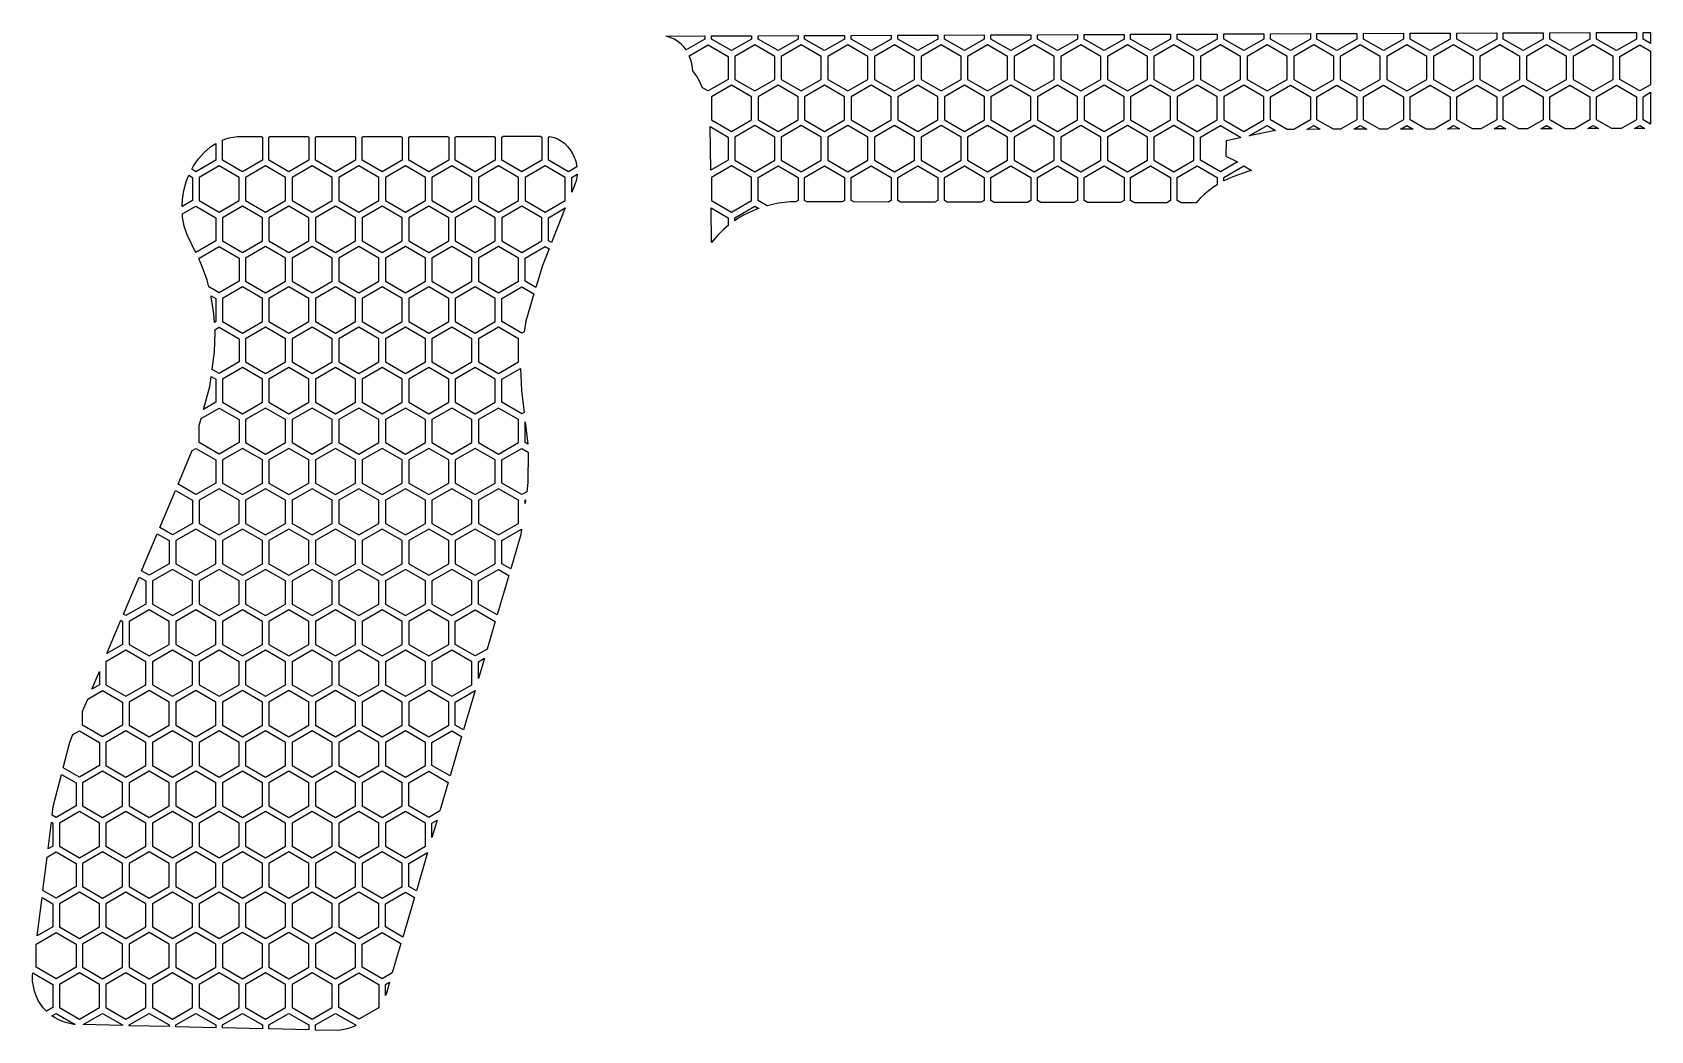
# Model space of a CAD drawing. Header units: millimetres. Extents: x 159 to 282, y -140 to -64.
import ezdxf

# ---------------------------------------------------------------- set-up
doc = ezdxf.new("R2010")
doc.units = ezdxf.units.MM

# ---------------------------------------------------------------- blocks, each defined once
blk = doc.blocks.new('HEX')
blk.add_lwpolyline([(1.516, 0.875), (0, 1.75), (-1.516, 0.875), (-1.516, -0.875), (0, -1.75), (1.516, -0.875)], close=True)

msp = doc.modelspace()

# ---------------------------------------------------------------- linework, layer by layer
for points in [[(208.452, -65.045), (208.256, -64.838), (207.985, -64.616), (207.699, -64.438), (207.399, -64.298), (207.086, -64.193), (210.028, -64.182), (210.028, -64.421), (208.602, -65.244), (208.452, -65.045)], [(209.639, -67.651), (209.382, -67.201), (209.126, -66.819), (209.039, -66.272), (208.968, -66.007), (208.844, -65.682), (210.278, -64.854), (211.793, -65.729), (211.793, -67.479), (210.278, -68.354), (209.855, -68.11), (209.639, -67.651)], [(213.559, -64.168), (213.559, -64.421), (212.043, -65.296), (210.528, -64.421), (210.528, -64.18), (213.559, -64.168)], [(217.09, -64.155), (217.09, -64.421), (215.574, -65.296), (214.059, -64.421), (214.059, -64.167), (217.09, -64.155)], [(220.621, -64.142), (220.621, -64.421), (219.105, -65.296), (217.59, -64.421), (217.59, -64.153), (220.621, -64.142)], [(224.152, -64.129), (224.152, -64.421), (222.636, -65.296), (221.121, -64.421), (221.121, -64.14), (224.152, -64.129)], [(227.683, -64.116), (227.683, -64.421), (226.167, -65.296), (224.652, -64.421), (224.652, -64.127), (227.683, -64.116)], [(231.214, -64.103), (231.214, -64.421), (229.699, -65.296), (228.183, -64.421), (228.183, -64.114), (231.214, -64.103)], [(234.745, -64.089), (234.745, -64.421), (233.23, -65.296), (231.714, -64.421), (231.714, -64.101), (234.745, -64.089)], [(238.276, -64.076), (238.276, -64.421), (236.761, -65.296), (235.245, -64.421), (235.245, -64.088), (238.276, -64.076)], [(241.807, -64.063), (241.807, -64.421), (240.292, -65.296), (238.776, -64.421), (238.776, -64.074), (241.807, -64.063)], [(245.338, -64.05), (245.338, -64.421), (243.823, -65.296), (242.307, -64.421), (242.307, -64.061), (245.338, -64.05)], [(248.87, -64.037), (248.87, -64.421), (247.354, -65.296), (245.838, -64.421), (245.838, -64.048), (248.87, -64.037)], [(252.401, -64.023), (252.401, -64.421), (250.885, -65.296), (249.37, -64.421), (249.37, -64.035), (252.401, -64.023)], [(255.932, -64.01), (255.932, -64.421), (254.416, -65.296), (252.901, -64.421), (252.901, -64.022), (255.932, -64.01)], [(259.463, -63.997), (259.463, -64.421), (257.947, -65.296), (256.432, -64.421), (256.432, -64.008), (259.463, -63.997)], [(262.994, -63.984), (262.994, -64.421), (261.478, -65.296), (259.963, -64.421), (259.963, -63.995), (262.994, -63.984)], [(266.525, -63.971), (266.525, -64.421), (265.009, -65.296), (263.494, -64.421), (263.494, -63.982), (266.525, -63.971)], [(270.056, -63.958), (270.056, -64.421), (268.541, -65.296), (267.025, -64.421), (267.025, -63.969), (270.056, -63.958)], [(273.587, -63.944), (273.587, -64.421), (272.072, -65.296), (270.556, -64.421), (270.556, -63.956), (273.587, -63.944)], [(277.118, -63.931), (277.118, -64.421), (275.603, -65.296), (274.087, -64.421), (274.087, -63.943), (277.118, -63.931)], [(280.649, -63.918), (280.649, -64.421), (279.134, -65.296), (277.618, -64.421), (277.618, -63.929), (280.649, -63.918)], [(281.727, -67.876), (280.899, -68.354), (279.384, -67.479), (279.384, -65.729), (280.899, -64.854), (281.727, -65.332), (281.727, -67.876)], [(281.727, -63.914), (281.727, -64.754), (281.149, -64.421), (281.149, -63.916), (281.727, -63.914)], [(254.163, -71.266), (252.901, -70.537), (252.901, -68.787), (254.416, -67.912), (255.932, -68.787), (255.932, -70.537), (254.671, -71.265), (254.163, -71.266)], [(257.679, -71.257), (256.432, -70.537), (256.432, -68.787), (257.947, -67.912), (259.463, -68.787), (259.463, -70.537), (258.217, -71.256), (257.679, -71.257)], [(261.195, -71.248), (259.963, -70.537), (259.963, -68.787), (261.478, -67.912), (262.994, -68.787), (262.994, -70.537), (261.764, -71.247), (261.195, -71.248)], [(264.711, -71.24), (263.494, -70.537), (263.494, -68.787), (265.009, -67.912), (266.525, -68.787), (266.525, -70.537), (265.31, -71.238), (264.711, -71.24)], [(268.227, -71.231), (267.025, -70.537), (267.025, -68.787), (268.541, -67.912), (270.056, -68.787), (270.056, -70.537), (268.857, -71.229), (268.227, -71.231)], [(271.743, -71.222), (270.556, -70.537), (270.556, -68.787), (272.072, -67.912), (273.587, -68.787), (273.587, -70.537), (272.403, -71.22), (271.743, -71.222)], [(275.259, -71.213), (274.087, -70.537), (274.087, -68.787), (275.603, -67.912), (277.118, -68.787), (277.118, -70.537), (275.95, -71.212), (275.259, -71.213)], [(278.775, -71.205), (277.618, -70.537), (277.618, -68.787), (279.134, -67.912), (280.649, -68.787), (280.649, -70.537), (279.496, -71.203), (278.775, -71.205)], [(281.727, -70.87), (281.149, -70.537), (281.149, -68.787), (281.727, -68.454), (281.727, -70.87)], [(210.427, -71.056), (211.793, -71.845), (211.793, -73.595), (210.471, -74.358), (210.427, -71.056)], [(249.538, -72.127), (249.513, -73.29), (250.412, -73.724), (249.12, -74.47), (247.604, -73.595), (247.604, -71.845), (249.12, -70.97), (250.635, -71.845), (250.635, -71.896), (249.538, -72.127)], [(251.282, -71.76), (252.651, -70.97), (253.288, -71.338), (251.282, -71.76)], [(255.675, -71.262), (256.182, -70.97), (256.684, -71.26), (255.675, -71.262)], [(259.222, -71.253), (259.713, -70.97), (260.2, -71.251), (259.222, -71.253)], [(262.768, -71.245), (263.244, -70.97), (263.715, -71.242), (262.768, -71.245)], [(266.315, -71.236), (266.775, -70.97), (267.231, -71.233), (266.315, -71.236)], [(269.861, -71.227), (270.306, -70.97), (270.747, -71.225), (269.861, -71.227)], [(273.407, -71.218), (273.837, -70.97), (274.263, -71.216), (273.407, -71.218)], [(276.954, -71.209), (277.368, -70.97), (277.779, -71.207), (276.954, -71.209)], [(280.5, -71.2), (280.899, -70.97), (281.295, -71.198), (280.5, -71.2)], [(171.262, -74.033), (171.632, -73.495), (172.059, -73.013), (172.539, -72.597), (172.951, -72.328), (172.951, -73.595), (171.436, -74.47), (171.126, -74.291), (171.262, -74.033)], [(173.648, -72.003), (173.954, -71.911), (174.27, -71.844), (174.596, -71.802), (176.407, -71.801), (176.482, -71.845), (176.482, -73.595), (174.967, -74.47), (173.451, -73.595), (173.451, -72.081), (173.648, -72.003)], [(179.934, -71.799), (180.013, -71.845), (180.013, -73.595), (178.498, -74.47), (176.982, -73.595), (176.982, -71.845), (177.058, -71.801), (179.934, -71.799)], [(183.462, -71.797), (183.544, -71.845), (183.544, -73.595), (182.029, -74.47), (180.513, -73.595), (180.513, -71.845), (180.593, -71.799), (183.462, -71.797)], [(186.989, -71.795), (187.075, -71.845), (187.075, -73.595), (185.56, -74.47), (184.044, -73.595), (184.044, -71.845), (184.128, -71.797), (186.989, -71.795)], [(190.517, -71.793), (190.607, -71.845), (190.607, -73.595), (189.091, -74.47), (187.575, -73.595), (187.575, -71.845), (187.662, -71.795), (190.517, -71.793)], [(194.044, -71.791), (194.138, -71.845), (194.138, -73.595), (192.622, -74.47), (191.107, -73.595), (191.107, -71.845), (191.197, -71.793), (194.044, -71.791)], [(197.571, -71.789), (197.669, -71.845), (197.669, -73.595), (196.153, -74.47), (194.638, -73.595), (194.638, -71.845), (194.732, -71.79), (197.571, -71.789)], [(198.238, -71.805), (198.611, -71.886), (198.896, -72.001), (199.161, -72.156), (199.405, -72.345), (199.626, -72.566), (199.821, -72.812), (199.988, -73.082), (200.127, -73.369), (200.234, -73.671), (200.323, -74.101), (199.684, -74.47), (198.169, -73.595), (198.169, -71.845), (198.238, -71.805)], [(170.423, -76.565), (170.53, -75.894), (170.708, -75.242), (170.905, -74.741), (171.186, -74.903), (171.186, -76.653), (170.397, -77.108), (170.423, -76.565)], [(200.314, -74.939), (200.237, -75.25), (199.934, -76.009), (199.934, -74.903), (200.346, -74.665), (200.314, -74.939)], [(216.506, -76.754), (215.619, -76.854), (214.753, -77.054), (214.059, -76.653), (214.059, -74.903), (215.574, -74.028), (217.09, -74.903), (217.09, -76.653), (216.912, -76.755), (216.506, -76.754)], [(217.771, -76.758), (217.59, -76.653), (217.59, -74.903), (219.105, -74.028), (220.621, -74.903), (220.621, -76.653), (220.428, -76.764), (217.771, -76.758)], [(221.317, -76.766), (221.121, -76.653), (221.121, -74.903), (222.636, -74.028), (224.152, -74.903), (224.152, -76.653), (223.945, -76.773), (221.317, -76.766)], [(224.863, -76.775), (224.652, -76.653), (224.652, -74.903), (226.167, -74.028), (227.683, -74.903), (227.683, -76.653), (227.461, -76.781), (224.863, -76.775)], [(228.409, -76.783), (228.183, -76.653), (228.183, -74.903), (229.699, -74.028), (231.214, -74.903), (231.214, -76.653), (230.977, -76.79), (228.409, -76.783)], [(231.955, -76.792), (231.714, -76.653), (231.714, -74.903), (233.23, -74.028), (234.745, -74.903), (234.745, -76.653), (234.494, -76.798), (231.955, -76.792)], [(235.501, -76.801), (235.245, -76.653), (235.245, -74.903), (236.761, -74.028), (238.276, -74.903), (238.276, -76.653), (238.01, -76.807), (235.501, -76.801)], [(239.047, -76.809), (238.776, -76.653), (238.776, -74.903), (240.292, -74.028), (241.807, -74.903), (241.807, -76.653), (241.526, -76.815), (239.047, -76.809)], [(242.593, -76.818), (242.307, -76.653), (242.307, -74.903), (243.823, -74.028), (245.338, -74.903), (245.338, -76.653), (245.043, -76.824), (242.593, -76.818)], [(248.611, -75.617), (247.902, -76.163), (247.57, -76.48), (247.263, -76.829), (246.139, -76.826), (245.838, -76.653), (245.838, -74.903), (247.354, -74.028), (248.87, -74.903), (248.87, -75.463), (248.611, -75.617)], [(251.195, -74.444), (250.05, -74.848), (249.37, -75.169), (249.37, -74.903), (250.885, -74.028), (251.481, -74.372), (251.195, -74.444)], [(170.771, -79.245), (170.561, -78.594), (170.435, -77.924), (170.418, -77.673), (171.436, -77.086), (172.951, -77.961), (172.951, -79.711), (171.436, -80.586), (171.415, -80.574), (170.771, -79.245)], [(198.402, -79.846), (198.169, -79.711), (198.169, -77.961), (199.45, -77.221), (198.402, -79.846)], [(211.462, -78.833), (210.99, -79.305), (210.543, -79.844), (210.508, -77.219), (211.793, -77.961), (211.793, -78.556), (211.462, -78.833)], [(213.941, -77.317), (212.955, -77.772), (212.452, -78.071), (212.293, -78.183), (212.293, -77.961), (213.809, -77.086), (214.112, -77.261), (213.941, -77.317)], [(172.295, -82.701), (171.876, -81.525), (171.686, -81.132), (171.686, -81.019), (173.201, -80.144), (174.717, -81.019), (174.717, -82.769), (173.201, -83.644), (172.419, -83.193), (172.295, -82.701)], [(197.708, -81.586), (197.218, -83.239), (196.403, -82.769), (196.403, -81.019), (197.919, -80.144), (198.215, -80.315), (197.708, -81.586)], [(196.463, -85.785), (196.335, -86.597), (196.153, -86.702), (194.638, -85.827), (194.638, -84.077), (196.153, -83.202), (197.071, -83.732), (196.463, -85.785)], [(172.812, -85.251), (172.609, -83.94), (172.591, -83.869), (172.951, -84.077), (172.951, -85.827), (172.851, -85.885), (172.812, -85.251)], [(172.857, -88.115), (172.897, -86.64), (172.885, -86.443), (173.201, -86.26), (174.717, -87.135), (174.717, -88.885), (173.201, -89.76), (172.673, -89.455), (172.857, -88.115)], [(196.056, -89.374), (196.124, -91.041), (196.32, -92.722), (196.153, -92.818), (194.638, -91.943), (194.638, -90.193), (196.056, -89.374)], [(172.497, -90.743), (172.6, -89.99), (172.951, -90.193), (172.951, -91.943), (172.021, -92.48), (172.497, -90.743)], [(171.833, -93.166), (173.201, -92.376), (174.717, -93.251), (174.717, -95.001), (173.201, -95.876), (171.686, -95.001), (171.686, -93.703), (171.833, -93.166)], [(196.6, -95.114), (196.403, -95.001), (196.403, -93.433), (196.6, -95.114)], [(170.091, -98.158), (171.169, -95.588), (171.436, -95.434), (172.951, -96.309), (172.951, -98.059), (171.436, -98.934), (170.091, -98.158)], [(196.616, -98.033), (196.523, -98.721), (196.153, -98.934), (194.638, -98.059), (194.638, -96.309), (196.153, -95.434), (196.636, -95.713), (196.616, -98.033)], [(169.895, -98.622), (171.186, -99.367), (171.186, -101.117), (169.67, -101.992), (168.711, -101.438), (169.895, -98.622)], [(196.403, -99.601), (196.403, -99.367), (196.438, -99.347), (196.403, -99.601)], [(196.138, -101.559), (196.077, -101.954), (195.312, -104.564), (194.638, -104.175), (194.638, -102.425), (196.138, -101.559)], [(168.515, -101.903), (169.42, -102.425), (169.42, -104.175), (167.904, -105.05), (167.331, -104.719), (168.515, -101.903)], [(167.135, -105.183), (167.654, -105.483), (167.654, -107.233), (166.139, -108.108), (165.951, -107.999), (167.135, -105.183)], [(194.289, -108.051), (192.872, -107.233), (192.872, -105.483), (194.388, -104.608), (195.167, -105.058), (194.289, -108.051)], [(193.53, -110.642), (192.622, -111.166), (191.107, -110.291), (191.107, -108.541), (192.622, -107.666), (194.138, -108.541), (193.53, -110.642)], [(165.755, -108.464), (165.889, -108.541), (165.889, -110.291), (164.697, -110.979), (165.755, -108.464)], [(192.872, -112.885), (192.872, -111.599), (193.326, -111.337), (192.872, -112.885)], [(164.123, -112.344), (164.123, -113.349), (163.565, -113.672), (164.123, -112.344)], [(163.244, -114.434), (164.373, -113.782), (165.889, -114.657), (165.889, -116.407), (164.373, -117.282), (162.858, -116.407), (162.858, -115.352), (163.244, -114.434)], [(191.733, -116.769), (191.107, -116.407), (191.107, -114.657), (192.607, -113.791), (191.733, -116.769)], [(161.876, -117.687), (162.112, -117.127), (162.608, -116.84), (164.123, -117.715), (164.123, -119.465), (162.608, -120.34), (161.382, -119.632), (161.876, -117.687)], [(190.711, -120.256), (189.341, -119.465), (189.341, -117.715), (190.857, -116.84), (191.589, -117.263), (190.711, -120.256)], [(160.634, -122.578), (161.254, -120.136), (162.358, -120.773), (162.358, -122.523), (160.842, -123.398), (160.553, -123.231), (160.634, -122.578)], [(189.932, -122.912), (189.091, -123.398), (187.575, -122.523), (187.575, -120.773), (189.091, -119.898), (190.566, -120.75), (189.932, -122.912)], [(160.486, -123.77), (160.592, -123.831), (160.592, -125.581), (160.236, -125.787), (160.486, -123.77)], [(189.341, -124.929), (189.341, -123.831), (189.728, -123.607), (189.341, -124.929)], [(160.159, -126.409), (160.842, -126.014), (162.358, -126.889), (162.358, -128.639), (160.842, -129.514), (159.845, -128.939), (160.159, -126.409)], [(188.155, -128.974), (187.575, -128.639), (187.575, -126.889), (189.009, -126.062), (188.155, -128.974)], [(159.779, -129.477), (160.592, -129.947), (160.592, -131.697), (159.419, -132.374), (159.779, -129.477)], [(187.133, -132.461), (185.81, -131.697), (185.81, -129.947), (187.325, -129.072), (188.01, -129.468), (187.133, -132.461)], [(159.342, -132.996), (160.842, -132.13), (162.358, -133.005), (162.358, -134.755), (160.842, -135.63), (159.327, -134.755), (159.327, -133.121), (159.342, -132.996)], [(186.335, -135.183), (185.56, -135.63), (184.044, -134.755), (184.044, -133.005), (185.56, -132.13), (186.988, -132.955), (186.335, -135.183)], [(159.895, -137.857), (159.678, -137.571), (159.492, -137.261), (159.337, -136.928), (159.214, -136.573), (159.124, -136.197), (159.067, -135.801), (159.046, -135.387), (159.077, -135.188), (160.592, -136.063), (160.592, -137.813), (160.114, -138.089), (159.895, -137.857)], [(185.251, -137.847), (183.794, -138.688), (182.279, -137.813), (182.279, -136.063), (183.794, -135.188), (185.31, -136.063), (185.31, -137.768), (185.251, -137.847)], [(185.888, -136.705), (185.81, -136.891), (185.81, -136.063), (186.131, -135.878), (185.888, -136.705)], [(162.189, -139.079), (161.784, -138.996), (161.403, -138.881), (161.048, -138.734), (160.719, -138.557), (160.528, -138.428), (160.842, -138.246), (162.289, -139.081), (162.189, -139.079)], [(162.902, -139.096), (164.373, -138.246), (165.889, -139.121), (165.889, -139.167), (162.902, -139.096)], [(166.389, -139.179), (166.389, -139.121), (167.904, -138.246), (169.42, -139.121), (169.42, -139.251), (166.389, -139.179)], [(169.92, -139.263), (169.92, -139.121), (171.436, -138.246), (172.951, -139.121), (172.951, -139.335), (169.92, -139.263)], [(173.451, -139.347), (173.451, -139.121), (174.967, -138.246), (176.482, -139.121), (176.482, -139.419), (173.451, -139.347)], [(176.982, -139.43), (176.982, -139.121), (178.498, -138.246), (180.013, -139.121), (180.013, -139.502), (176.982, -139.43)], [(183.229, -139.32), (182.893, -139.425), (182.547, -139.503), (182.192, -139.554), (180.513, -139.514), (180.513, -139.121), (182.029, -138.246), (183.544, -139.121), (183.544, -139.194), (183.229, -139.32)]]:
    msp.add_lwpolyline(points, close=True)

# ---------------------------------------------------------------- block references
for p in [(213.809, -66.604), (217.34, -66.604), (220.871, -66.604), (224.402, -66.604), (227.933, -66.604), (231.464, -66.604), (234.995, -66.604), (238.526, -66.604), (242.057, -66.604), (245.588, -66.604), (249.12, -66.604), (252.651, -66.604), (256.182, -66.604), (259.713, -66.604), (263.244, -66.604), (266.775, -66.604), (270.306, -66.604), (273.837, -66.604), (277.368, -66.604), (212.043, -69.662), (215.574, -69.662), (219.105, -69.662), (222.636, -69.662), (226.167, -69.662), (229.699, -69.662), (233.23, -69.662), (236.761, -69.662), (240.292, -69.662), (243.823, -69.662), (247.354, -69.662), (250.885, -69.662), (213.809, -72.72), (217.34, -72.72), (220.871, -72.72), (224.402, -72.72), (227.933, -72.72), (231.464, -72.72), (234.995, -72.72), (238.526, -72.72), (242.057, -72.72), (245.588, -72.72), (173.201, -75.778), (176.732, -75.778), (180.263, -75.778), (183.794, -75.778), (187.325, -75.778), (190.857, -75.778), (194.388, -75.778), (197.919, -75.778), (212.043, -75.778), (174.967, -78.836), (178.498, -78.836), (182.029, -78.836), (185.56, -78.836), (189.091, -78.836), (192.622, -78.836), (196.153, -78.836), (176.732, -81.894), (180.263, -81.894), (183.794, -81.894), (187.325, -81.894), (190.857, -81.894), (194.388, -81.894), (174.967, -84.952), (178.498, -84.952), (182.029, -84.952), (185.56, -84.952), (189.091, -84.952), (192.622, -84.952), (176.732, -88.01), (180.263, -88.01), (183.794, -88.01), (187.325, -88.01), (190.857, -88.01), (194.388, -88.01), (174.967, -91.068), (178.498, -91.068), (182.029, -91.068), (185.56, -91.068), (189.091, -91.068), (192.622, -91.068), (176.732, -94.126), (180.263, -94.126), (183.794, -94.126), (187.325, -94.126), (190.857, -94.126), (194.388, -94.126), (174.967, -97.184), (178.498, -97.184), (182.029, -97.184), (185.56, -97.184), (189.091, -97.184), (192.622, -97.184), (173.201, -100.242), (176.732, -100.242), (180.263, -100.242), (183.794, -100.242), (187.325, -100.242), (190.857, -100.242), (194.388, -100.242), (171.436, -103.3), (174.967, -103.3), (178.498, -103.3), (182.029, -103.3), (185.56, -103.3), (189.091, -103.3), (192.622, -103.3), (169.67, -106.358), (173.201, -106.358), (176.732, -106.358), (180.263, -106.358), (183.794, -106.358), (187.325, -106.358), (190.857, -106.358), (167.904, -109.416), (171.436, -109.416), (174.967, -109.416), (178.498, -109.416), (182.029, -109.416), (185.56, -109.416), (189.091, -109.416), (166.139, -112.474), (169.67, -112.474), (173.201, -112.474), (176.732, -112.474), (180.263, -112.474), (183.794, -112.474), (187.325, -112.474), (190.857, -112.474), (167.904, -115.532), (171.436, -115.532), (174.967, -115.532), (178.498, -115.532), (182.029, -115.532), (185.56, -115.532), (189.091, -115.532), (166.139, -118.59), (169.67, -118.59), (173.201, -118.59), (176.732, -118.59), (180.263, -118.59), (183.794, -118.59), (187.325, -118.59), (164.373, -121.648), (167.904, -121.648), (171.436, -121.648), (174.967, -121.648), (178.498, -121.648), (182.029, -121.648), (185.56, -121.648), (162.608, -124.706), (166.139, -124.706), (169.67, -124.706), (173.201, -124.706), (176.732, -124.706), (180.263, -124.706), (183.794, -124.706), (187.325, -124.706), (164.373, -127.764), (167.904, -127.764), (171.436, -127.764), (174.967, -127.764), (178.498, -127.764), (182.029, -127.764), (185.56, -127.764), (162.608, -130.822), (166.139, -130.822), (169.67, -130.822), (173.201, -130.822), (176.732, -130.822), (180.263, -130.822), (183.794, -130.822), (164.373, -133.88), (167.904, -133.88), (171.436, -133.88), (174.967, -133.88), (178.498, -133.88), (182.029, -133.88), (162.608, -136.938), (166.139, -136.938), (169.67, -136.938), (173.201, -136.938), (176.732, -136.938), (180.263, -136.938)]:
    msp.add_blockref('HEX', p)

doc.saveas('drawing.dxf')
